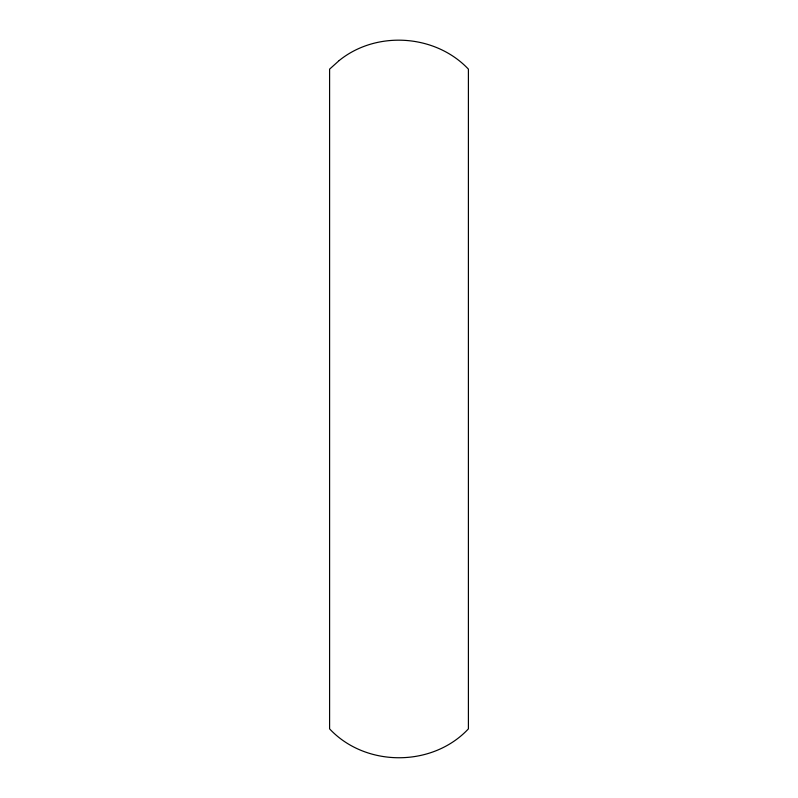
<?xml version="1.0" encoding="UTF-8"?>
<svg xmlns="http://www.w3.org/2000/svg" width="798" height="798" viewBox="0 0 798 798"><rect width="100%" height="100%" fill="white"/><g stroke="black" fill="none" stroke-linecap="round" stroke-linejoin="round"><path stroke-width="1.2" d="M339.19 60.528L329.594 69.137L329.594 728.863C365.594 767.377 432.406 767.377 468.406 728.863L468.406 69.137C435.419 34.224 376.506 30.294 339.19 60.528"/></g></svg>
